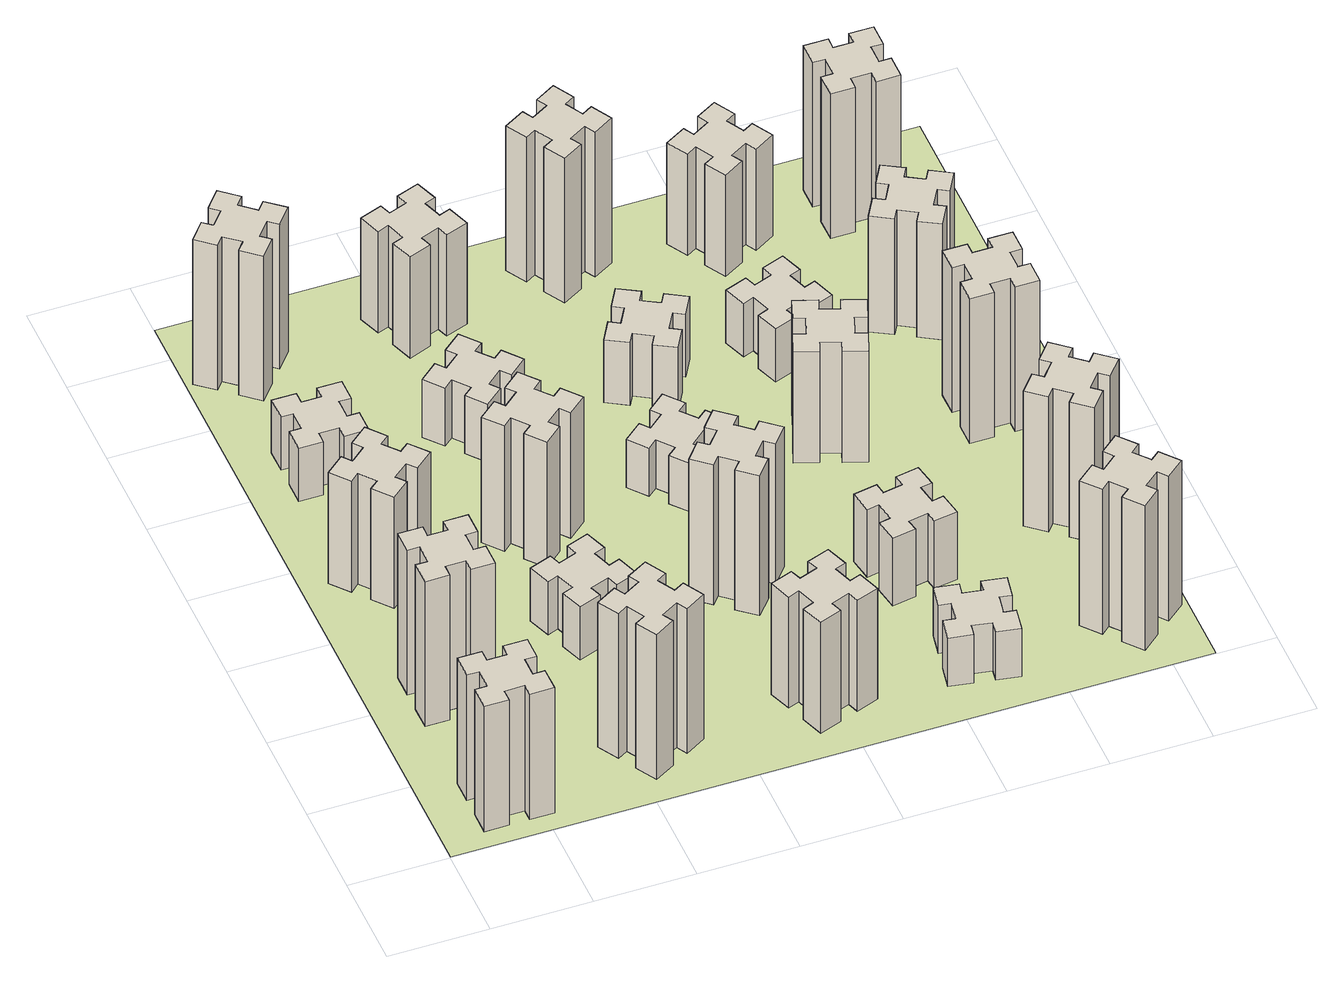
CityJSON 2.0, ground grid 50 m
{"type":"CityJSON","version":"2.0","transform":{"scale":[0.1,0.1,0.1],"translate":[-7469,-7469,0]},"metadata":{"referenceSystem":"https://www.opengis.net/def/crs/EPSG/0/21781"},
"CityObjects":{
"building1":{"type":"Building","attributes":{"class":"1000","function":"1000","usage":"1000","yearOfConstruction":2016,"roofType":"1000","measuredHeight":78,"storeysAboveGround":30,"storeysBelowGround":0},"geometry":[{"type":"Solid","lod":"1","boundaries":[[[[0,1,2,3,4,5,6,7,8,9,10,11,12,13,14,15,16,17,18,19]],[[17,16,20,21]],[[16,15,22,20]],[[15,14,23,22]],[[14,13,24,23]],[[13,12,25,24]],[[12,11,26,25]],[[11,10,27,26]],[[10,9,28,27]],[[9,8,29,28]],[[8,7,30,29]],[[7,6,31,30]],[[6,5,32,31]],[[5,4,33,32]],[[4,3,34,33]],[[3,2,35,34]],[[2,1,36,35]],[[1,0,37,36]],[[0,19,38,37]],[[19,18,39,38]],[[18,17,21,39]],[[24,25,26,27,28,29,30,31,32,33,34,35,36,37,38,39,21,20,22,23]]]]}]},
"building2":{"type":"Building","attributes":{"class":"1000","function":"1000","usage":"1000","yearOfConstruction":2016,"roofType":"1000","measuredHeight":90,"storeysAboveGround":30,"storeysBelowGround":0},"geometry":[{"type":"Solid","lod":"1","boundaries":[[[[40,41,42,43,44,45,46,47,48,49,50,51,52,53,54,55,56,57,58,59]],[[57,56,60,61]],[[56,55,62,60]],[[55,54,63,62]],[[54,53,64,63]],[[53,52,65,64]],[[52,51,66,65]],[[51,50,67,66]],[[50,49,68,67]],[[49,48,69,68]],[[48,47,70,69]],[[47,46,71,70]],[[46,45,72,71]],[[45,44,73,72]],[[44,43,74,73]],[[43,42,75,74]],[[42,41,76,75]],[[41,40,77,76]],[[40,59,78,77]],[[59,58,79,78]],[[58,57,61,79]],[[64,65,66,67,68,69,70,71,72,73,74,75,76,77,78,79,61,60,62,63]]]]}]},
"building3":{"type":"Building","attributes":{"class":"1000","function":"1000","usage":"1000","yearOfConstruction":2016,"roofType":"1000","measuredHeight":69,"storeysAboveGround":30,"storeysBelowGround":0},"geometry":[{"type":"Solid","lod":"1","boundaries":[[[[80,81,82,83,84,85,86,87,88,89,90,91,92,93,94,95,96,97,98,99]],[[97,96,100,101]],[[96,95,102,100]],[[95,94,103,102]],[[94,93,104,103]],[[93,92,105,104]],[[92,91,106,105]],[[91,90,107,106]],[[90,89,108,107]],[[89,88,109,108]],[[88,87,110,109]],[[87,86,111,110]],[[86,85,112,111]],[[85,84,113,112]],[[84,83,114,113]],[[83,82,115,114]],[[82,81,116,115]],[[81,80,117,116]],[[80,99,118,117]],[[99,98,119,118]],[[98,97,101,119]],[[104,105,106,107,108,109,110,111,112,113,114,115,116,117,118,119,101,100,102,103]]]]}]},
"building4":{"type":"Building","attributes":{"class":"1000","function":"1000","usage":"1000","yearOfConstruction":2016,"roofType":"1000","measuredHeight":33,"storeysAboveGround":30,"storeysBelowGround":0},"geometry":[{"type":"Solid","lod":"1","boundaries":[[[[120,121,122,123,124,125,126,127,128,129,130,131,132,133,134,135,136,137,138,139]],[[137,136,140,141]],[[136,135,142,140]],[[135,134,143,142]],[[134,133,144,143]],[[133,132,145,144]],[[132,131,146,145]],[[131,130,147,146]],[[130,129,148,147]],[[129,128,149,148]],[[128,127,150,149]],[[127,126,151,150]],[[126,125,152,151]],[[125,124,153,152]],[[124,123,154,153]],[[123,122,155,154]],[[122,121,156,155]],[[121,120,157,156]],[[120,139,158,157]],[[139,138,159,158]],[[138,137,141,159]],[[144,145,146,147,148,149,150,151,152,153,154,155,156,157,158,159,141,140,142,143]]]]}]},
"building5":{"type":"Building","attributes":{"class":"1000","function":"1000","usage":"1000","yearOfConstruction":2016,"roofType":"1000","measuredHeight":90,"storeysAboveGround":30,"storeysBelowGround":0},"geometry":[{"type":"Solid","lod":"1","boundaries":[[[[160,161,162,163,164,165,166,167,168,169,170,171,172,173,174,175,176,177,178,179]],[[177,176,180,181]],[[176,175,182,180]],[[175,174,183,182]],[[174,173,184,183]],[[173,172,185,184]],[[172,171,186,185]],[[171,170,187,186]],[[170,169,188,187]],[[169,168,189,188]],[[168,167,190,189]],[[167,166,191,190]],[[166,165,192,191]],[[165,164,193,192]],[[164,163,194,193]],[[163,162,195,194]],[[162,161,196,195]],[[161,160,197,196]],[[160,179,198,197]],[[179,178,199,198]],[[178,177,181,199]],[[184,185,186,187,188,189,190,191,192,193,194,195,196,197,198,199,181,180,182,183]]]]}]},
"building6":{"type":"Building","attributes":{"class":"1000","function":"1000","usage":"1000","yearOfConstruction":2016,"roofType":"1000","measuredHeight":90,"storeysAboveGround":30,"storeysBelowGround":0},"geometry":[{"type":"Solid","lod":"1","boundaries":[[[[200,201,202,203,204,205,206,207,208,209,210,211,212,213,214,215,216,217,218,219]],[[217,216,220,221]],[[216,215,222,220]],[[215,214,223,222]],[[214,213,224,223]],[[213,212,225,224]],[[212,211,226,225]],[[211,210,227,226]],[[210,209,228,227]],[[209,208,229,228]],[[208,207,230,229]],[[207,206,231,230]],[[206,205,232,231]],[[205,204,233,232]],[[204,203,234,233]],[[203,202,235,234]],[[202,201,236,235]],[[201,200,237,236]],[[200,219,238,237]],[[219,218,239,238]],[[218,217,221,239]],[[224,225,226,227,228,229,230,231,232,233,234,235,236,237,238,239,221,220,222,223]]]]}]},
"building7":{"type":"Building","attributes":{"class":"1000","function":"1000","usage":"1000","yearOfConstruction":2016,"roofType":"1000","measuredHeight":33,"storeysAboveGround":30,"storeysBelowGround":0},"geometry":[{"type":"Solid","lod":"1","boundaries":[[[[240,241,242,243,244,245,246,247,248,249,250,251,252,253,254,255,256,257,258,259]],[[257,256,260,261]],[[256,255,262,260]],[[255,254,263,262]],[[254,253,264,263]],[[253,252,265,264]],[[252,251,266,265]],[[251,250,267,266]],[[250,249,268,267]],[[249,248,269,268]],[[248,247,270,269]],[[247,246,271,270]],[[246,245,272,271]],[[245,244,273,272]],[[244,243,274,273]],[[243,242,275,274]],[[242,241,276,275]],[[241,240,277,276]],[[240,259,278,277]],[[259,258,279,278]],[[258,257,261,279]],[[264,265,266,267,268,269,270,271,272,273,274,275,276,277,278,279,261,260,262,263]]]]}]},
"building8":{"type":"Building","attributes":{"class":"1000","function":"1000","usage":"1000","yearOfConstruction":2016,"roofType":"1000","measuredHeight":78,"storeysAboveGround":30,"storeysBelowGround":0},"geometry":[{"type":"Solid","lod":"1","boundaries":[[[[280,281,282,283,284,285,286,287,288,289,290,291,292,293,294,295,296,297,298,299]],[[297,296,300,301]],[[296,295,302,300]],[[295,294,303,302]],[[294,293,304,303]],[[293,292,305,304]],[[292,291,306,305]],[[291,290,307,306]],[[290,289,308,307]],[[289,288,309,308]],[[288,287,310,309]],[[287,286,311,310]],[[286,285,312,311]],[[285,284,313,312]],[[284,283,314,313]],[[283,282,315,314]],[[282,281,316,315]],[[281,280,317,316]],[[280,299,318,317]],[[299,298,319,318]],[[298,297,301,319]],[[304,305,306,307,308,309,310,311,312,313,314,315,316,317,318,319,301,300,302,303]]]]}]},
"building9":{"type":"Building","attributes":{"class":"1000","function":"1000","usage":"1000","yearOfConstruction":2016,"roofType":"1000","measuredHeight":36,"storeysAboveGround":30,"storeysBelowGround":0},"geometry":[{"type":"Solid","lod":"1","boundaries":[[[[320,321,322,323,324,325,326,327,328,329,330,331,332,333,334,335,336,337,338,339]],[[337,336,340,341]],[[336,335,342,340]],[[335,334,343,342]],[[334,333,344,343]],[[333,332,345,344]],[[332,331,346,345]],[[331,330,347,346]],[[330,329,348,347]],[[329,328,349,348]],[[328,327,350,349]],[[327,326,351,350]],[[326,325,352,351]],[[325,324,353,352]],[[324,323,354,353]],[[323,322,355,354]],[[322,321,356,355]],[[321,320,357,356]],[[320,339,358,357]],[[339,338,359,358]],[[338,337,341,359]],[[344,345,346,347,348,349,350,351,352,353,354,355,356,357,358,359,341,340,342,343]]]]}]},
"building10":{"type":"Building","attributes":{"class":"1000","function":"1000","usage":"1000","yearOfConstruction":2016,"roofType":"1000","measuredHeight":69,"storeysAboveGround":30,"storeysBelowGround":0},"geometry":[{"type":"Solid","lod":"1","boundaries":[[[[360,361,362,363,364,365,366,367,368,369,370,371,372,373,374,375,376,377,378,379]],[[377,376,380,381]],[[376,375,382,380]],[[375,374,383,382]],[[374,373,384,383]],[[373,372,385,384]],[[372,371,386,385]],[[371,370,387,386]],[[370,369,388,387]],[[369,368,389,388]],[[368,367,390,389]],[[367,366,391,390]],[[366,365,392,391]],[[365,364,393,392]],[[364,363,394,393]],[[363,362,395,394]],[[362,361,396,395]],[[361,360,397,396]],[[360,379,398,397]],[[379,378,399,398]],[[378,377,381,399]],[[384,385,386,387,388,389,390,391,392,393,394,395,396,397,398,399,381,380,382,383]]]]}]},
"building11":{"type":"Building","attributes":{"class":"1000","function":"1000","usage":"1000","yearOfConstruction":2016,"roofType":"1000","measuredHeight":63,"storeysAboveGround":30,"storeysBelowGround":0},"geometry":[{"type":"Solid","lod":"1","boundaries":[[[[400,401,402,403,404,405,406,407,408,409,410,411,412,413,414,415,416,417,418,419]],[[417,416,420,421]],[[416,415,422,420]],[[415,414,423,422]],[[414,413,424,423]],[[413,412,425,424]],[[412,411,426,425]],[[411,410,427,426]],[[410,409,428,427]],[[409,408,429,428]],[[408,407,430,429]],[[407,406,431,430]],[[406,405,432,431]],[[405,404,433,432]],[[404,403,434,433]],[[403,402,435,434]],[[402,401,436,435]],[[401,400,437,436]],[[400,419,438,437]],[[419,418,439,438]],[[418,417,421,439]],[[424,425,426,427,428,429,430,431,432,433,434,435,436,437,438,439,421,420,422,423]]]]}]},
"building12":{"type":"Building","attributes":{"class":"1000","function":"1000","usage":"1000","yearOfConstruction":2016,"roofType":"1000","measuredHeight":87,"storeysAboveGround":30,"storeysBelowGround":0},"geometry":[{"type":"Solid","lod":"1","boundaries":[[[[440,441,442,443,444,445,446,447,448,449,450,451,452,453,454,455,456,457,458,459]],[[457,456,460,461]],[[456,455,462,460]],[[455,454,463,462]],[[454,453,464,463]],[[453,452,465,464]],[[452,451,466,465]],[[451,450,467,466]],[[450,449,468,467]],[[449,448,469,468]],[[448,447,470,469]],[[447,446,471,470]],[[446,445,472,471]],[[445,444,473,472]],[[444,443,474,473]],[[443,442,475,474]],[[442,441,476,475]],[[441,440,477,476]],[[440,459,478,477]],[[459,458,479,478]],[[458,457,461,479]],[[464,465,466,467,468,469,470,471,472,473,474,475,476,477,478,479,461,460,462,463]]]]}]},
"building13":{"type":"Building","attributes":{"class":"1000","function":"1000","usage":"1000","yearOfConstruction":2016,"roofType":"1000","measuredHeight":30,"storeysAboveGround":30,"storeysBelowGround":0},"geometry":[{"type":"Solid","lod":"1","boundaries":[[[[480,481,482,483,484,485,486,487,488,489,490,491,492,493,494,495,496,497,498,499]],[[497,496,500,501]],[[496,495,502,500]],[[495,494,503,502]],[[494,493,504,503]],[[493,492,505,504]],[[492,491,506,505]],[[491,490,507,506]],[[490,489,508,507]],[[489,488,509,508]],[[488,487,510,509]],[[487,486,511,510]],[[486,485,512,511]],[[485,484,513,512]],[[484,483,514,513]],[[483,482,515,514]],[[482,481,516,515]],[[481,480,517,516]],[[480,499,518,517]],[[499,498,519,518]],[[498,497,501,519]],[[504,505,506,507,508,509,510,511,512,513,514,515,516,517,518,519,501,500,502,503]]]]}]},
"building14":{"type":"Building","attributes":{"class":"1000","function":"1000","usage":"1000","yearOfConstruction":2016,"roofType":"1000","measuredHeight":39,"storeysAboveGround":30,"storeysBelowGround":0},"geometry":[{"type":"Solid","lod":"1","boundaries":[[[[520,521,522,523,524,525,526,527,528,529,530,531,532,533,534,535,536,537,538,539]],[[537,536,540,541]],[[536,535,542,540]],[[535,534,543,542]],[[534,533,544,543]],[[533,532,545,544]],[[532,531,546,545]],[[531,530,547,546]],[[530,529,548,547]],[[529,528,549,548]],[[528,527,550,549]],[[527,526,551,550]],[[526,525,552,551]],[[525,524,553,552]],[[524,523,554,553]],[[523,522,555,554]],[[522,521,556,555]],[[521,520,557,556]],[[520,539,558,557]],[[539,538,559,558]],[[538,537,541,559]],[[544,545,546,547,548,549,550,551,552,553,554,555,556,557,558,559,541,540,542,543]]]]}]},
"building15":{"type":"Building","attributes":{"class":"1000","function":"1000","usage":"1000","yearOfConstruction":2016,"roofType":"1000","measuredHeight":30,"storeysAboveGround":30,"storeysBelowGround":0},"geometry":[{"type":"Solid","lod":"1","boundaries":[[[[560,561,562,563,564,565,566,567,568,569,570,571,572,573,574,575,576,577,578,579]],[[577,576,580,581]],[[576,575,582,580]],[[575,574,583,582]],[[574,573,584,583]],[[573,572,585,584]],[[572,571,586,585]],[[571,570,587,586]],[[570,569,588,587]],[[569,568,589,588]],[[568,567,590,589]],[[567,566,591,590]],[[566,565,592,591]],[[565,564,593,592]],[[564,563,594,593]],[[563,562,595,594]],[[562,561,596,595]],[[561,560,597,596]],[[560,579,598,597]],[[579,578,599,598]],[[578,577,581,599]],[[584,585,586,587,588,589,590,591,592,593,594,595,596,597,598,599,581,580,582,583]]]]}]},
"building16":{"type":"Building","attributes":{"class":"1000","function":"1000","usage":"1000","yearOfConstruction":2016,"roofType":"1000","measuredHeight":90,"storeysAboveGround":30,"storeysBelowGround":0},"geometry":[{"type":"Solid","lod":"1","boundaries":[[[[600,601,602,603,604,605,606,607,608,609,610,611,612,613,614,615,616,617,618,619]],[[617,616,620,621]],[[616,615,622,620]],[[615,614,623,622]],[[614,613,624,623]],[[613,612,625,624]],[[612,611,626,625]],[[611,610,627,626]],[[610,609,628,627]],[[609,608,629,628]],[[608,607,630,629]],[[607,606,631,630]],[[606,605,632,631]],[[605,604,633,632]],[[604,603,634,633]],[[603,602,635,634]],[[602,601,636,635]],[[601,600,637,636]],[[600,619,638,637]],[[619,618,639,638]],[[618,617,621,639]],[[624,625,626,627,628,629,630,631,632,633,634,635,636,637,638,639,621,620,622,623]]]]}]},
"building17":{"type":"Building","attributes":{"class":"1000","function":"1000","usage":"1000","yearOfConstruction":2016,"roofType":"1000","measuredHeight":42,"storeysAboveGround":30,"storeysBelowGround":0},"geometry":[{"type":"Solid","lod":"1","boundaries":[[[[640,641,642,643,644,645,646,647,648,649,650,651,652,653,654,655,656,657,658,659]],[[657,656,660,661]],[[656,655,662,660]],[[655,654,663,662]],[[654,653,664,663]],[[653,652,665,664]],[[652,651,666,665]],[[651,650,667,666]],[[650,649,668,667]],[[649,648,669,668]],[[648,647,670,669]],[[647,646,671,670]],[[646,645,672,671]],[[645,644,673,672]],[[644,643,674,673]],[[643,642,675,674]],[[642,641,676,675]],[[641,640,677,676]],[[640,659,678,677]],[[659,658,679,678]],[[658,657,661,679]],[[664,665,666,667,668,669,670,671,672,673,674,675,676,677,678,679,661,660,662,663]]]]}]},
"building18":{"type":"Building","attributes":{"class":"1000","function":"1000","usage":"1000","yearOfConstruction":2016,"roofType":"1000","measuredHeight":69,"storeysAboveGround":30,"storeysBelowGround":0},"geometry":[{"type":"Solid","lod":"1","boundaries":[[[[680,681,682,683,684,685,686,687,688,689,690,691,692,693,694,695,696,697,698,699]],[[697,696,700,701]],[[696,695,702,700]],[[695,694,703,702]],[[694,693,704,703]],[[693,692,705,704]],[[692,691,706,705]],[[691,690,707,706]],[[690,689,708,707]],[[689,688,709,708]],[[688,687,710,709]],[[687,686,711,710]],[[686,685,712,711]],[[685,684,713,712]],[[684,683,714,713]],[[683,682,715,714]],[[682,681,716,715]],[[681,680,717,716]],[[680,699,718,717]],[[699,698,719,718]],[[698,697,701,719]],[[704,705,706,707,708,709,710,711,712,713,714,715,716,717,718,719,701,700,702,703]]]]}]},
"building19":{"type":"Building","attributes":{"class":"1000","function":"1000","usage":"1000","yearOfConstruction":2016,"roofType":"1000","measuredHeight":33,"storeysAboveGround":30,"storeysBelowGround":0},"geometry":[{"type":"Solid","lod":"1","boundaries":[[[[720,721,722,723,724,725,726,727,728,729,730,731,732,733,734,735,736,737,738,739]],[[737,736,740,741]],[[736,735,742,740]],[[735,734,743,742]],[[734,733,744,743]],[[733,732,745,744]],[[732,731,746,745]],[[731,730,747,746]],[[730,729,748,747]],[[729,728,749,748]],[[728,727,750,749]],[[727,726,751,750]],[[726,725,752,751]],[[725,724,753,752]],[[724,723,754,753]],[[723,722,755,754]],[[722,721,756,755]],[[721,720,757,756]],[[720,739,758,757]],[[739,738,759,758]],[[738,737,741,759]],[[744,745,746,747,748,749,750,751,752,753,754,755,756,757,758,759,741,740,742,743]]]]}]},
"building20":{"type":"Building","attributes":{"class":"1000","function":"1000","usage":"1000","yearOfConstruction":2016,"roofType":"1000","measuredHeight":90,"storeysAboveGround":30,"storeysBelowGround":0},"geometry":[{"type":"Solid","lod":"1","boundaries":[[[[760,761,762,763,764,765,766,767,768,769,770,771,772,773,774,775,776,777,778,779]],[[777,776,780,781]],[[776,775,782,780]],[[775,774,783,782]],[[774,773,784,783]],[[773,772,785,784]],[[772,771,786,785]],[[771,770,787,786]],[[770,769,788,787]],[[769,768,789,788]],[[768,767,790,789]],[[767,766,791,790]],[[766,765,792,791]],[[765,764,793,792]],[[764,763,794,793]],[[763,762,795,794]],[[762,761,796,795]],[[761,760,797,796]],[[760,779,798,797]],[[779,778,799,798]],[[778,777,781,799]],[[784,785,786,787,788,789,790,791,792,793,794,795,796,797,798,799,781,780,782,783]]]]}]},
"building21":{"type":"Building","attributes":{"class":"1000","function":"1000","usage":"1000","yearOfConstruction":2016,"roofType":"1000","measuredHeight":63,"storeysAboveGround":30,"storeysBelowGround":0},"geometry":[{"type":"Solid","lod":"1","boundaries":[[[[800,801,802,803,804,805,806,807,808,809,810,811,812,813,814,815,816,817,818,819]],[[817,816,820,821]],[[816,815,822,820]],[[815,814,823,822]],[[814,813,824,823]],[[813,812,825,824]],[[812,811,826,825]],[[811,810,827,826]],[[810,809,828,827]],[[809,808,829,828]],[[808,807,830,829]],[[807,806,831,830]],[[806,805,832,831]],[[805,804,833,832]],[[804,803,834,833]],[[803,802,835,834]],[[802,801,836,835]],[[801,800,837,836]],[[800,819,838,837]],[[819,818,839,838]],[[818,817,821,839]],[[824,825,826,827,828,829,830,831,832,833,834,835,836,837,838,839,821,820,822,823]]]]}]},
"building22":{"type":"Building","attributes":{"class":"1000","function":"1000","usage":"1000","yearOfConstruction":2016,"roofType":"1000","measuredHeight":84,"storeysAboveGround":30,"storeysBelowGround":0},"geometry":[{"type":"Solid","lod":"1","boundaries":[[[[840,841,842,843,844,845,846,847,848,849,850,851,852,853,854,855,856,857,858,859]],[[857,856,860,861]],[[856,855,862,860]],[[855,854,863,862]],[[854,853,864,863]],[[853,852,865,864]],[[852,851,866,865]],[[851,850,867,866]],[[850,849,868,867]],[[849,848,869,868]],[[848,847,870,869]],[[847,846,871,870]],[[846,845,872,871]],[[845,844,873,872]],[[844,843,874,873]],[[843,842,875,874]],[[842,841,876,875]],[[841,840,877,876]],[[840,859,878,877]],[[859,858,879,878]],[[858,857,861,879]],[[864,865,866,867,868,869,870,871,872,873,874,875,876,877,878,879,861,860,862,863]]]]}]},
"building23":{"type":"Building","attributes":{"class":"1000","function":"1000","usage":"1000","yearOfConstruction":2016,"roofType":"1000","measuredHeight":90,"storeysAboveGround":30,"storeysBelowGround":0},"geometry":[{"type":"Solid","lod":"1","boundaries":[[[[880,881,882,883,884,885,886,887,888,889,890,891,892,893,894,895,896,897,898,899]],[[897,896,900,901]],[[896,895,902,900]],[[895,894,903,902]],[[894,893,904,903]],[[893,892,905,904]],[[892,891,906,905]],[[891,890,907,906]],[[890,889,908,907]],[[889,888,909,908]],[[888,887,910,909]],[[887,886,911,910]],[[886,885,912,911]],[[885,884,913,912]],[[884,883,914,913]],[[883,882,915,914]],[[882,881,916,915]],[[881,880,917,916]],[[880,899,918,917]],[[899,898,919,918]],[[898,897,901,919]],[[904,905,906,907,908,909,910,911,912,913,914,915,916,917,918,919,901,900,902,903]]]]}]},
"building24":{"type":"Building","attributes":{"class":"1000","function":"1000","usage":"1000","yearOfConstruction":2016,"roofType":"1000","measuredHeight":72,"storeysAboveGround":30,"storeysBelowGround":0},"geometry":[{"type":"Solid","lod":"1","boundaries":[[[[920,921,922,923,924,925,926,927,928,929,930,931,932,933,934,935,936,937,938,939]],[[937,936,940,941]],[[936,935,942,940]],[[935,934,943,942]],[[934,933,944,943]],[[933,932,945,944]],[[932,931,946,945]],[[931,930,947,946]],[[930,929,948,947]],[[929,928,949,948]],[[928,927,950,949]],[[927,926,951,950]],[[926,925,952,951]],[[925,924,953,952]],[[924,923,954,953]],[[923,922,955,954]],[[922,921,956,955]],[[921,920,957,956]],[[920,939,958,957]],[[939,938,959,958]],[[938,937,941,959]],[[944,945,946,947,948,949,950,951,952,953,954,955,956,957,958,959,941,940,942,943]]]]}]},
"building25":{"type":"Building","attributes":{"class":"1000","function":"1000","usage":"1000","yearOfConstruction":2016,"roofType":"1000","measuredHeight":90,"storeysAboveGround":30,"storeysBelowGround":0},"geometry":[{"type":"Solid","lod":"1","boundaries":[[[[960,961,962,963,964,965,966,967,968,969,970,971,972,973,974,975,976,977,978,979]],[[977,976,980,981]],[[976,975,982,980]],[[975,974,983,982]],[[974,973,984,983]],[[973,972,985,984]],[[972,971,986,985]],[[971,970,987,986]],[[970,969,988,987]],[[969,968,989,988]],[[968,967,990,989]],[[967,966,991,990]],[[966,965,992,991]],[[965,964,993,992]],[[964,963,994,993]],[[963,962,995,994]],[[962,961,996,995]],[[961,960,997,996]],[[960,979,998,997]],[[979,978,999,998]],[[978,977,981,999]],[[984,985,986,987,988,989,990,991,992,993,994,995,996,997,998,999,981,980,982,983]]]]}]},
"landuse1":{"type":"LandUse","attributes":{"name":"plot1","function":"1010"},"geometry":[{"type":"MultiSurface","lod":"1","boundaries":[[[1000,1001,1002,1003]]]}]}
},
"vertices":[
[265,325,0],[265,225,0],[205,225,0],[205,105,0],[325,105,0],[325,165,0],[425,165,0],[425,105,0],[545,105,0],[545,225,0],[485,225,0],[485,325,0],[545,325,0],[545,445,0],[425,445,0],[425,385,0],[325,385,0],[325,445,0],[205,445,0],[205,325,0],[325,385,780],[325,445,780],[425,385,780],[425,445,780],[545,445,780],[545,325,780],[485,325,780],[485,225,780],[545,225,780],[545,105,780],[425,105,780],[425,165,780],[325,165,780],[325,105,780],[205,105,780],[205,225,780],[265,225,780],[265,325,780],[205,325,780],[205,445,780],
[265,1065,0],[265,965,0],[205,965,0],[205,845,0],[325,845,0],[325,905,0],[425,905,0],[425,845,0],[545,845,0],[545,965,0],[485,965,0],[485,1065,0],[545,1065,0],[545,1185,0],[425,1185,0],[425,1125,0],[325,1125,0],[325,1185,0],[205,1185,0],[205,1065,0],[325,1125,900],[325,1185,900],[425,1125,900],[425,1185,900],[545,1185,900],[545,1065,900],[485,1065,900],[485,965,900],[545,965,900],[545,845,900],[425,845,900],[425,905,900],[325,905,900],[325,845,900],[205,845,900],[205,965,900],[265,965,900],[265,1065,900],[205,1065,900],[205,1185,900],
[492,1888,0],[427,1964,0],[473,2003,0],[396,2095,0],[304,2018,0],[343,1972,0],[266,1907,0],[228,1953,0],[136,1876,0],[213,1784,0],[259,1823,0],[323,1746,0],[277,1708,0],[354,1616,0],[446,1693,0],[408,1739,0],[484,1803,0],[523,1757,0],[615,1834,0],[538,1926,0],[484,1803,690],[523,1757,690],[408,1739,690],[446,1693,690],[354,1616,690],[277,1708,690],[323,1746,690],[259,1823,690],[213,1784,690],[136,1876,690],[228,1953,690],[266,1907,690],[343,1972,690],[304,2018,690],[396,2095,690],[473,2003,690],[427,1964,690],[492,1888,690],[538,1926,690],[615,1834,690],
[485,2545,0],[485,2645,0],[545,2645,0],[545,2765,0],[425,2765,0],[425,2705,0],[325,2705,0],[325,2765,0],[205,2765,0],[205,2645,0],[265,2645,0],[265,2545,0],[205,2545,0],[205,2425,0],[325,2425,0],[325,2485,0],[425,2485,0],[425,2425,0],[545,2425,0],[545,2545,0],[425,2485,330],[425,2425,330],[325,2485,330],[325,2425,330],[205,2425,330],[205,2545,330],[265,2545,330],[265,2645,330],[205,2645,330],[205,2765,330],[325,2765,330],[325,2705,330],[425,2705,330],[425,2765,330],[545,2765,330],[545,2645,330],[485,2645,330],[485,2545,330],[545,2545,330],[545,2425,330],
[1127,255,0],[1214,305,0],[1244,253,0],[1348,313,0],[1288,417,0],[1236,387,0],[1186,474,0],[1238,504,0],[1178,608,0],[1074,548,0],[1104,496,0],[1017,446,0],[987,498,0],[883,438,0],[943,334,0],[995,364,0],[1045,277,0],[993,247,0],[1053,143,0],[1157,203,0],[1045,277,900],[993,247,900],[995,364,900],[943,334,900],[883,438,900],[987,498,900],[1017,446,900],[1104,496,900],[1074,548,900],[1178,608,900],[1238,504,900],[1186,474,900],[1236,387,900],[1288,417,900],[1348,313,900],[1244,253,900],[1214,305,900],[1127,255,900],[1157,203,900],[1053,143,900],
[384,3387,0],[308,3452,0],[346,3498,0],[254,3575,0],[177,3483,0],[223,3444,0],[159,3368,0],[113,3406,0],[36,3314,0],[128,3237,0],[166,3283,0],[243,3219,0],[204,3173,0],[296,3096,0],[373,3188,0],[327,3226,0],[392,3303,0],[438,3264,0],[515,3356,0],[423,3433,0],[392,3303,900],[438,3264,900],[327,3226,900],[373,3188,900],[296,3096,900],[204,3173,900],[243,3219,900],[166,3283,900],[128,3237,900],[36,3314,900],[113,3406,900],[159,3368,900],[223,3444,900],[177,3483,900],[254,3575,900],[346,3498,900],[308,3452,900],[384,3387,900],[423,3433,900],[515,3356,900],
[1125,1336,0],[1031,1302,0],[1010,1358,0],[897,1317,0],[939,1204,0],[995,1225,0],[1029,1131,0],[973,1110,0],[1014,997,0],[1127,1039,0],[1106,1095,0],[1200,1129,0],[1220,1073,0],[1333,1114,0],[1292,1227,0],[1236,1206,0],[1202,1300,0],[1258,1320,0],[1217,1433,0],[1104,1392,0],[1202,1300,330],[1258,1320,330],[1236,1206,330],[1292,1227,330],[1333,1114,330],[1220,1073,330],[1200,1129,330],[1106,1095,330],[1127,1039,330],[1014,997,330],[973,1110,330],[1029,1131,330],[995,1225,330],[939,1204,330],[897,1317,330],[1010,1358,330],[1031,1302,330],[1125,1336,330],[1104,1392,330],[1217,1433,330],
[1083,1972,0],[1006,1907,0],[968,1953,0],[876,1876,0],[953,1784,0],[999,1823,0],[1063,1746,0],[1017,1708,0],[1094,1616,0],[1186,1693,0],[1148,1739,0],[1224,1803,0],[1263,1757,0],[1355,1834,0],[1278,1926,0],[1232,1888,0],[1167,1964,0],[1213,2003,0],[1136,2095,0],[1044,2018,0],[1167,1964,780],[1213,2003,780],[1232,1888,780],[1278,1926,780],[1355,1834,780],[1263,1757,780],[1224,1803,780],[1148,1739,780],[1186,1693,780],[1094,1616,780],[1017,1708,780],[1063,1746,780],[999,1823,780],[953,1784,780],[876,1876,780],[968,1953,780],[1006,1907,780],[1083,1972,780],[1044,2018,780],[1136,2095,780],
[999,2563,0],[1063,2486,0],[1017,2448,0],[1094,2356,0],[1186,2433,0],[1148,2479,0],[1224,2543,0],[1263,2497,0],[1355,2574,0],[1278,2666,0],[1232,2628,0],[1167,2704,0],[1213,2743,0],[1136,2835,0],[1044,2758,0],[1083,2712,0],[1006,2647,0],[968,2693,0],[876,2616,0],[953,2524,0],[1006,2647,360],[968,2693,360],[1083,2712,360],[1044,2758,360],[1136,2835,360],[1213,2743,360],[1167,2704,360],[1232,2628,360],[1278,2666,360],[1355,2574,360],[1263,2497,360],[1224,2543,360],[1148,2479,360],[1186,2433,360],[1094,2356,360],[1017,2448,360],[1063,2486,360],[999,2563,360],[953,2524,360],[876,2616,360],
[1965,496,0],[1871,462,0],[1850,518,0],[1737,477,0],[1779,364,0],[1835,385,0],[1869,291,0],[1813,270,0],[1854,157,0],[1967,199,0],[1946,255,0],[2040,289,0],[2060,233,0],[2173,274,0],[2132,387,0],[2076,366,0],[2042,460,0],[2098,480,0],[2057,593,0],[1944,552,0],[2042,460,690],[2098,480,690],[2076,366,690],[2132,387,690],[2173,274,690],[2060,233,690],[2040,289,690],[1946,255,690],[1967,199,690],[1854,157,690],[1813,270,690],[1869,291,690],[1835,385,690],[1779,364,690],[1737,477,690],[1850,518,690],[1871,462,690],[1965,496,690],[1944,552,690],[2057,593,690],
[1125,3456,0],[1031,3422,0],[1010,3478,0],[897,3437,0],[939,3324,0],[995,3345,0],[1029,3251,0],[973,3230,0],[1014,3117,0],[1127,3159,0],[1106,3215,0],[1200,3249,0],[1220,3193,0],[1333,3234,0],[1292,3347,0],[1236,3326,0],[1202,3420,0],[1258,3440,0],[1217,3553,0],[1104,3512,0],[1202,3420,630],[1258,3440,630],[1236,3326,630],[1292,3347,630],[1333,3234,630],[1220,3193,630],[1200,3249,630],[1106,3215,630],[1127,3159,630],[1014,3117,630],[973,3230,630],[1029,3251,630],[995,3345,630],[939,3324,630],[897,3437,630],[1010,3478,630],[1031,3422,630],[1125,3456,630],[1104,3512,630],[1217,3553,630],
[1746,1163,0],[1823,1099,0],[1784,1053,0],[1876,976,0],[1953,1068,0],[1907,1106,0],[1972,1183,0],[2018,1144,0],[2095,1236,0],[2003,1313,0],[1964,1267,0],[1888,1332,0],[1926,1378,0],[1834,1455,0],[1757,1363,0],[1803,1324,0],[1739,1248,0],[1693,1286,0],[1616,1194,0],[1708,1117,0],[1739,1248,870],[1693,1286,870],[1803,1324,870],[1757,1363,870],[1834,1455,870],[1926,1378,870],[1888,1332,870],[1964,1267,870],[2003,1313,870],[2095,1236,870],[2018,1144,870],[1972,1183,870],[1907,1106,870],[1953,1068,870],[1876,976,870],[1784,1053,870],[1823,1099,870],[1746,1163,870],[1708,1117,870],[1616,1194,870],
[1972,1988,0],[1907,2064,0],[1953,2103,0],[1876,2195,0],[1784,2118,0],[1823,2072,0],[1746,2007,0],[1708,2053,0],[1616,1976,0],[1693,1884,0],[1739,1923,0],[1803,1846,0],[1757,1808,0],[1834,1716,0],[1926,1793,0],[1888,1839,0],[1964,1903,0],[2003,1857,0],[2095,1934,0],[2018,2026,0],[1964,1903,300],[2003,1857,300],[1888,1839,300],[1926,1793,300],[1834,1716,300],[1757,1808,300],[1803,1846,300],[1739,1923,300],[1693,1884,300],[1616,1976,300],[1708,2053,300],[1746,2007,300],[1823,2072,300],[1784,2118,300],[1876,2195,300],[1953,2103,300],[1907,2064,300],[1972,1988,300],[2018,2026,300],[2095,1934,300],
[2026,2497,0],[2076,2584,0],[2128,2554,0],[2188,2658,0],[2084,2718,0],[2054,2666,0],[1967,2716,0],[1997,2768,0],[1893,2828,0],[1833,2724,0],[1885,2694,0],[1835,2607,0],[1783,2637,0],[1723,2533,0],[1827,2473,0],[1857,2525,0],[1944,2475,0],[1914,2423,0],[2018,2363,0],[2078,2467,0],[1944,2475,390],[1914,2423,390],[1857,2525,390],[1827,2473,390],[1723,2533,390],[1783,2637,390],[1835,2607,390],[1885,2694,390],[1833,2724,390],[1893,2828,390],[1997,2768,390],[1967,2716,390],[2054,2666,390],[2084,2718,390],[2188,2658,390],[2128,2554,390],[2076,2584,390],[2026,2497,390],[2078,2467,390],[2018,2363,390],
[2596,444,0],[2578,345,0],[2519,356,0],[2498,237,0],[2617,217,0],[2627,276,0],[2725,258,0],[2715,199,0],[2833,178,0],[2854,297,0],[2795,307,0],[2812,405,0],[2871,395,0],[2892,513,0],[2774,534,0],[2764,475,0],[2665,492,0],[2676,551,0],[2557,572,0],[2537,454,0],[2665,492,300],[2676,551,300],[2764,475,300],[2774,534,300],[2892,513,300],[2871,395,300],[2812,405,300],[2795,307,300],[2854,297,300],[2833,178,300],[2715,199,300],[2725,258,300],[2627,276,300],[2617,217,300],[2498,237,300],[2519,356,300],[2578,345,300],[2596,444,300],[2537,454,300],[2557,572,300],
[1844,3556,0],[1757,3506,0],[1727,3558,0],[1623,3498,0],[1683,3394,0],[1735,3424,0],[1785,3337,0],[1733,3307,0],[1793,3203,0],[1897,3263,0],[1867,3315,0],[1954,3365,0],[1984,3313,0],[2088,3373,0],[2028,3477,0],[1976,3447,0],[1926,3534,0],[1978,3564,0],[1918,3668,0],[1814,3608,0],[1926,3534,900],[1978,3564,900],[1976,3447,900],[2028,3477,900],[2088,3373,900],[1984,3313,900],[1954,3365,900],[1867,3315,900],[1897,3263,900],[1793,3203,900],[1733,3307,900],[1785,3337,900],[1735,3424,900],[1683,3394,900],[1623,3498,900],[1727,3558,900],[1757,3506,900],[1844,3556,900],[1814,3608,900],[1918,3668,900],
[2625,1132,0],[2527,1115,0],[2517,1174,0],[2398,1153,0],[2419,1035,0],[2478,1045,0],[2496,947,0],[2437,937,0],[2457,818,0],[2576,839,0],[2565,898,0],[2664,916,0],[2674,857,0],[2792,877,0],[2771,996,0],[2712,985,0],[2695,1084,0],[2754,1094,0],[2733,1212,0],[2615,1191,0],[2695,1084,420],[2754,1094,420],[2712,985,420],[2771,996,420],[2792,877,420],[2674,857,420],[2664,916,420],[2565,898,420],[2576,839,420],[2457,818,420],[2437,937,420],[2496,947,420],[2478,1045,420],[2419,1035,420],[2398,1153,420],[2517,1174,420],[2527,1115,420],[2625,1132,420],[2615,1191,420],[2733,1212,420],
[2682,1871,0],[2716,1965,0],[2772,1944,0],[2813,2057,0],[2700,2098,0],[2680,2042,0],[2586,2076,0],[2607,2132,0],[2494,2173,0],[2453,2060,0],[2509,2040,0],[2475,1946,0],[2419,1967,0],[2377,1854,0],[2490,1813,0],[2511,1869,0],[2605,1835,0],[2584,1779,0],[2697,1737,0],[2738,1850,0],[2605,1835,690],[2584,1779,690],[2511,1869,690],[2490,1813,690],[2377,1854,690],[2419,1967,690],[2475,1946,690],[2509,2040,690],[2453,2060,690],[2494,2173,690],[2607,2132,690],[2586,2076,690],[2680,2042,690],[2700,2098,690],[2813,2057,690],[2772,1944,690],[2716,1965,690],[2682,1871,690],[2738,1850,690],[2697,1737,690],
[2586,2475,0],[2680,2509,0],[2700,2453,0],[2813,2494,0],[2772,2607,0],[2716,2586,0],[2682,2680,0],[2738,2700,0],[2697,2813,0],[2584,2772,0],[2605,2716,0],[2511,2682,0],[2490,2738,0],[2377,2697,0],[2419,2584,0],[2475,2605,0],[2509,2511,0],[2453,2490,0],[2494,2377,0],[2607,2419,0],[2509,2511,330],[2453,2490,330],[2475,2605,330],[2419,2584,330],[2377,2697,330],[2490,2738,330],[2511,2682,330],[2605,2716,330],[2584,2772,330],[2697,2813,330],[2738,2700,330],[2682,2680,330],[2716,2586,330],[2772,2607,330],[2813,2494,330],[2700,2453,330],[2680,2509,330],[2586,2475,330],[2607,2419,330],[2494,2377,330],
[3468,259,0],[3544,323,0],[3583,277,0],[3675,354,0],[3598,446,0],[3552,408,0],[3487,484,0],[3533,523,0],[3456,615,0],[3364,538,0],[3403,492,0],[3326,427,0],[3288,473,0],[3196,396,0],[3273,304,0],[3319,343,0],[3383,266,0],[3337,228,0],[3414,136,0],[3506,213,0],[3383,266,900],[3337,228,900],[3319,343,900],[3273,304,900],[3196,396,900],[3288,473,900],[3326,427,900],[3403,492,900],[3364,538,900],[3456,615,900],[3533,523,900],[3487,484,900],[3552,408,900],[3598,446,900],[3675,354,900],[3583,277,900],[3544,323,900],[3468,259,900],[3506,213,900],[3414,136,900],
[2716,3347,0],[2666,3434,0],[2718,3464,0],[2658,3568,0],[2554,3508,0],[2584,3456,0],[2497,3406,0],[2467,3458,0],[2363,3398,0],[2423,3294,0],[2475,3324,0],[2525,3237,0],[2473,3207,0],[2533,3103,0],[2637,3163,0],[2607,3215,0],[2694,3265,0],[2724,3213,0],[2828,3273,0],[2768,3377,0],[2694,3265,630],[2724,3213,630],[2607,3215,630],[2637,3163,630],[2533,3103,630],[2473,3207,630],[2525,3237,630],[2475,3324,630],[2423,3294,630],[2363,3398,630],[2467,3458,630],[2497,3406,630],[2584,3456,630],[2554,3508,630],[2658,3568,630],[2718,3464,630],[2666,3434,630],[2716,3347,630],[2768,3377,630],[2828,3273,630],
[3487,1006,0],[3552,1083,0],[3598,1044,0],[3675,1136,0],[3583,1213,0],[3544,1167,0],[3468,1232,0],[3506,1278,0],[3414,1355,0],[3337,1263,0],[3383,1224,0],[3319,1148,0],[3273,1186,0],[3196,1094,0],[3288,1017,0],[3326,1063,0],[3403,999,0],[3364,953,0],[3456,876,0],[3533,968,0],[3403,999,840],[3364,953,840],[3326,1063,840],[3288,1017,840],[3196,1094,840],[3273,1186,840],[3319,1148,840],[3383,1224,840],[3337,1263,840],[3414,1355,840],[3506,1278,840],[3468,1232,840],[3544,1167,840],[3583,1213,840],[3675,1136,840],[3598,1044,840],[3552,1083,840],[3487,1006,840],[3533,968,840],[3456,876,840],
[3445,1805,0],[3445,1905,0],[3505,1905,0],[3505,2025,0],[3385,2025,0],[3385,1965,0],[3285,1965,0],[3285,2025,0],[3165,2025,0],[3165,1905,0],[3225,1905,0],[3225,1805,0],[3165,1805,0],[3165,1685,0],[3285,1685,0],[3285,1745,0],[3385,1745,0],[3385,1685,0],[3505,1685,0],[3505,1805,0],[3385,1745,900],[3385,1685,900],[3285,1745,900],[3285,1685,900],[3165,1685,900],[3165,1805,900],[3225,1805,900],[3225,1905,900],[3165,1905,900],[3165,2025,900],[3285,2025,900],[3285,1965,900],[3385,1965,900],[3385,2025,900],[3505,2025,900],[3505,1905,900],[3445,1905,900],[3445,1805,900],[3505,1805,900],[3505,1685,900],
[3165,2694,0],[3115,2607,0],[3063,2637,0],[3003,2533,0],[3107,2473,0],[3137,2525,0],[3224,2475,0],[3194,2423,0],[3298,2363,0],[3358,2467,0],[3306,2497,0],[3356,2584,0],[3408,2554,0],[3468,2658,0],[3364,2718,0],[3334,2666,0],[3247,2716,0],[3277,2768,0],[3173,2828,0],[3113,2724,0],[3247,2716,720],[3277,2768,720],[3334,2666,720],[3364,2718,720],[3468,2658,720],[3408,2554,720],[3356,2584,720],[3306,2497,720],[3358,2467,720],[3298,2363,720],[3194,2423,720],[3224,2475,720],[3137,2525,720],[3107,2473,720],[3003,2533,720],[3063,2637,720],[3115,2607,720],[3165,2694,720],[3113,2724,720],[3173,2828,720],
[3185,3225,0],[3285,3225,0],[3285,3165,0],[3405,3165,0],[3405,3285,0],[3345,3285,0],[3345,3385,0],[3405,3385,0],[3405,3505,0],[3285,3505,0],[3285,3445,0],[3185,3445,0],[3185,3505,0],[3065,3505,0],[3065,3385,0],[3125,3385,0],[3125,3285,0],[3065,3285,0],[3065,3165,0],[3185,3165,0],[3125,3285,900],[3065,3285,900],[3125,3385,900],[3065,3385,900],[3065,3505,900],[3185,3505,900],[3185,3445,900],[3285,3445,900],[3285,3505,900],[3405,3505,900],[3405,3385,900],[3345,3385,900],[3345,3285,900],[3405,3285,900],[3405,3165,900],[3285,3165,900],[3285,3225,900],[3185,3225,900],[3185,3165,900],[3065,3165,900],
[5,3705,0],[3705,3705,0],[3705,5,0],[5,5,0]
]}
